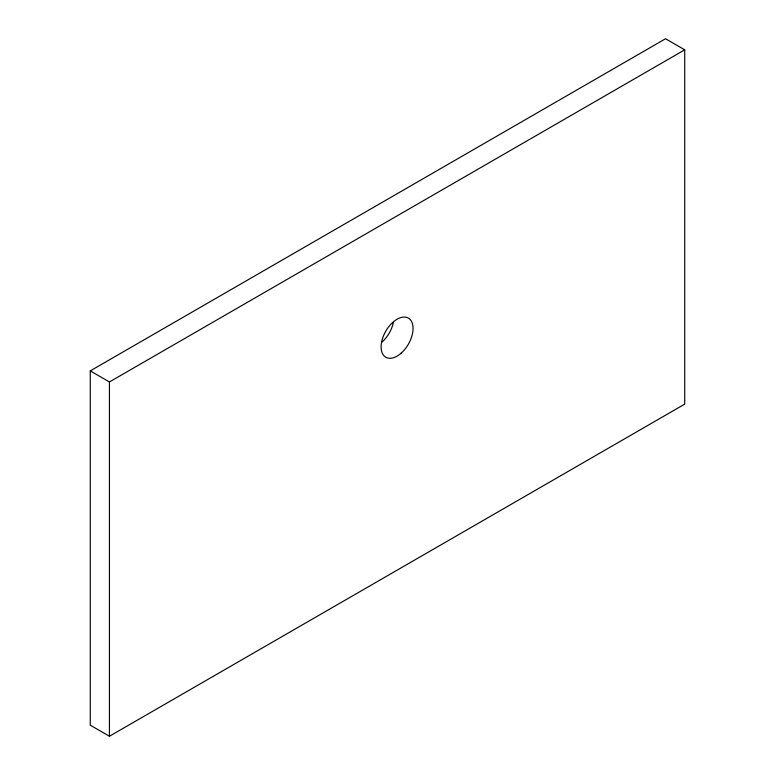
<?xml version="1.0" encoding="UTF-8"?>
<svg xmlns="http://www.w3.org/2000/svg" width="775" height="775" viewBox="0 0 775 775"><rect width="100%" height="100%" fill="white"/><g stroke="black" fill="none" stroke-linecap="round" stroke-linejoin="round"><path stroke-width="1.16" d="M90.268 370.886L665.56 38.75L684.732 49.823L684.732 404.114L109.44 736.25L90.268 725.177L90.268 370.886L109.44 381.959L684.732 49.823M109.44 381.959L109.44 736.25M393.351 322.468A22.601 13.049 -60 0 1 382.046 342.046M401.227 353.109A22.601 13.049 -60 0 0 408.386 318.108A22.601 13.049 -60 0 0 381.649 341.814A22.601 13.049 -60 0 0 401.227 353.109"/></g></svg>
